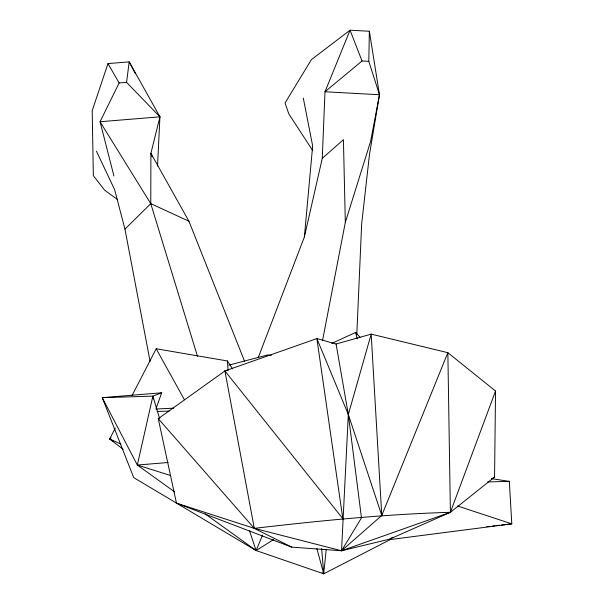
<?xml version="1.0" encoding="UTF-8"?>
<svg xmlns="http://www.w3.org/2000/svg" width="604" height="604" viewBox="0 0 604 604"><rect width="100%" height="100%" fill="white"/><g stroke="black" fill="none" stroke-linecap="round" stroke-linejoin="round"><path stroke-width="0.91" d="M197.485 356.337L150.773 203.654L150.909 153.31L159.932 116.829L129.203 61.857L107.973 63.594L92.201 110.691L93.333 175.583L104.643 190.2L117.418 199.456M494.563 477.1L495.537 391.037L447.851 352.691L371.181 334.125L336.081 344.001L316.881 338.572L224.907 370.954L158.256 418.663L176.466 503.162L291.694 547.133L341.539 550.757L389.739 539.1L450.395 512.298L494.563 477.1L491.339 479.01M356.821 334.171L361.668 223.88L369.467 154.594L379.478 94.745L368.802 61.351L369.361 31.257L350.041 30.2L311.385 59.645L285.058 102.974L288.81 113.892L312.766 150.668M258.24 357.606L304.378 236.934L322.264 158.361L324.982 91.77L350.041 30.2L362.053 60.981L368.802 61.351M495.537 391.037L450.395 512.298L341.539 550.757L348.319 414.495L371.181 334.125L381.773 515.476L341.539 550.757L254.307 528.364L176.466 503.162M157.538 166.092L159.932 116.829L126.561 82.355L119.139 82.959L100.045 121.736L113.914 175.915M304.378 236.934L312.661 145.919L303.306 98.097M326.19 549.58L323.721 573.8L256.096 550.546L133.741 477.628L102.242 397.666L161.691 392.796L156.187 408.168M126.561 82.355L129.203 61.857L135.251 73.462M369.361 31.257L379.478 94.745L370.667 141.177L345.322 222.4L322.521 340.664M174.632 491.898L137.327 465.035L152.88 396.149L161.691 392.796M205.088 513.823L256.096 550.546L262.597 535.023M115.266 428.13L109.664 438.987L123.11 449.233M132.065 395.544L156.194 348.765L227.383 360.958L232.532 368.833M341.539 550.757L361.471 517.862L348.319 414.495L336.081 344.001M150.102 361.426L124.945 229.127L150.773 203.654L188.931 221.223L244.567 361.237M111.015 437.681L109.664 438.987L113.643 441.494M322.264 158.361L343.419 139.69L345.322 222.4M362.053 60.981L324.982 91.77L379.478 94.745M253.854 548.84L256.096 550.546L273.567 539.621M389.739 539.1L392.962 537.198M331.785 343.397L355.643 332.427L360.052 337.326M159.992 417.938L158.256 418.663L254.307 528.364L291.694 547.133M228.788 365.163L267.61 354.963L271.309 355.326M224.907 370.954L342.815 518.67L316.881 338.572L348.319 414.495L381.773 515.476L447.851 352.691L450.395 512.298C384.763 514.261 319.508 520.739 254.307 528.364L224.907 370.954L227.64 370.29M507.481 481.72L509.315 481.38L511.799 523.864L390.343 539.546L323.721 573.8L322.128 572.796M507.458 481.599L509.315 481.38L491.671 478.655M486.733 526.673L489.519 526.363M492.305 526.054L495.084 525.737M496.941 525.533L499.727 525.216M501.584 525.012L511.799 523.864L457.5 505.978M159.932 116.829L100.045 121.736L150.773 203.654M159.584 418.444L152.88 396.149L102.242 397.666L137.327 465.035L168.078 462.521M155.885 409.021L173.658 408.176M157.01 411.467L169.211 411.09M487.662 481.909L509.315 481.38M137.327 465.035L170.358 475.454M111.461 439.569L109.664 438.987L120.808 444M107.973 63.594L119.139 82.959M188.931 221.223L150.909 153.31L152.117 156.814M156.194 348.765L184.439 399.772M96.436 151.174L114.639 189.686L124.945 229.127M249.535 530.856L256.096 550.546M316.851 548.492L323.721 573.8L321.653 548.621M355.643 332.427L357.16 338.829M152.88 396.149L153.348 398.912M227.383 360.958L228.131 370.335"/></g></svg>
